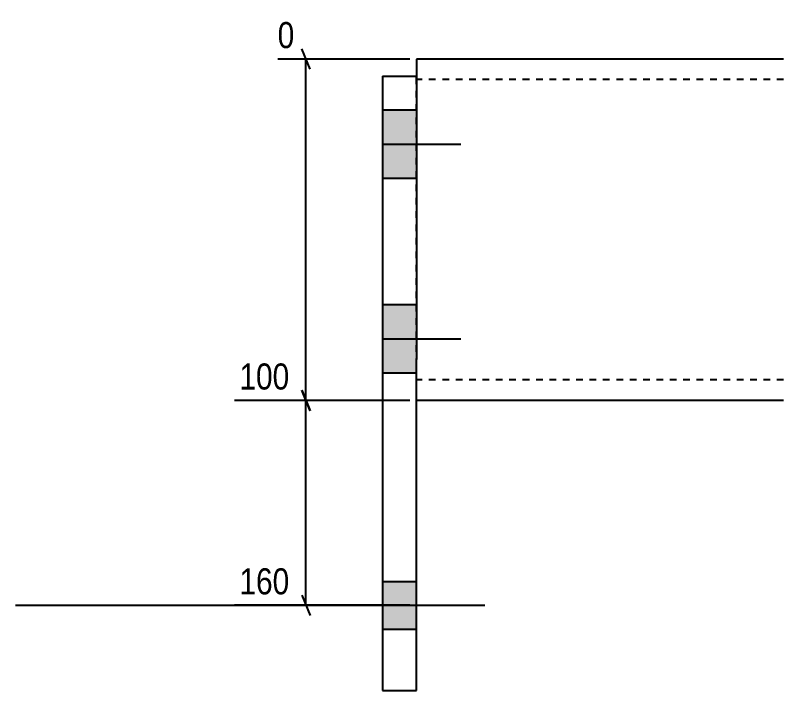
# Model space of a CAD drawing. Header units: millimetres. Extents: x 27 to 35527, y 5 to 1150.
# Drawn here: x 19652.1 to 19877.1, y 4.8 to 202.6 of the extents above; entities that cross this region are included whole.
import ezdxf

# ---------------------------------------------------------------- set-up
doc = ezdxf.new("R2010")
doc.units = ezdxf.units.MM
doc.linetypes.add('DXK_LINE_DOT2', pattern=[3.9198, 1.9599, -1.9599])
doc.layers.add('MÅLSÆTNING', color=7, linetype='Continuous')
doc.layers.add('STÅL', color=7, linetype='Continuous')
doc.styles.add('Arial Narrow', font='ARIALN.TTF', dxfattribs={"height": 0.2})

msp = doc.modelspace()

# ---------------------------------------------------------------- hatches: boundary and pattern name
at = {"layer": 'STÅL', "linetype": 'Continuous'}
for points in [[(19759.61, 174.8), (19759.61, 154.8), (19769.61, 154.8), (19769.61, 174.8)], [(19759.61, 117.8), (19759.61, 97.8), (19769.61, 97.8), (19769.61, 117.8)], [(19769.61, 22.8), (19769.61, 36.8), (19759.61, 36.8), (19759.61, 22.8)], [(19769.61, 22.8), (19769.61, 36.8), (19759.61, 36.8), (19759.61, 22.8)]]:
    msp.add_hatch(color=96, dxfattribs=at).paths.add_polyline_path(points)

# ---------------------------------------------------------------- linework, layer by layer
at = {"layer": 'MÅLSÆTNING', "color": 7, "linetype": 'Continuous'}
for p, q in [((19738.4, 186.8), (19736, 192.8)), ((19767.61, 189.8), (19728.93, 189.8)), ((19737.2, 89.8), (19737.2, 189.8)), ((19736, 92.8), (19738.4, 86.8)), ((19738.4, 86.8), (19736, 92.8)), ((19767.61, 89.8), (19716.26, 89.8)), ((19767.61, 89.8), (19716.26, 89.8)), ((19737.2, 29.8), (19737.2, 89.8)), ((19736, 32.8), (19738.4, 26.8)), ((19767.61, 29.8), (19716.26, 29.8))]:
    msp.add_line(p, q, dxfattribs=at)
at = {"layer": 'STÅL', "color": 2, "linetype": 'Continuous'}
for p, q in [((19769.61, 189.8), (19769.61, 177.8)), ((19877.11, 189.8), (19769.61, 189.8)), ((19759.61, 184.8), (19769.61, 184.8)), ((19759.61, 184.8), (19759.61, 4.8)), ((19769.61, 177.8), (19769.61, 101.8)), ((19769.61, 93.31), (19769.61, 101.8)), ((19769.61, 92.32), (19769.61, 93.31)), ((19769.61, 4.8), (19769.61, 92.32)), ((19877.11, 89.8), (19769.61, 89.8)), ((19759.61, 4.8), (19769.61, 4.8))]:
    msp.add_line(p, q, dxfattribs=at)
at = {"layer": 'STÅL', "color": 7, "linetype": 'DXK_LINE_DOT2'}
for p, q in [((19769.61, 189.8), (19769.61, 188.89)), ((19769.61, 188.89), (19769.61, 186.29)), ((19769.61, 92.32), (19769.61, 184.8)), ((19877.11, 183.8), (19769.61, 183.8)), ((19877.11, 95.8), (19769.61, 95.8)), ((19769.61, 89.8), (19769.61, 92.32))]:
    msp.add_line(p, q, dxfattribs=at)
at = {"layer": 'STÅL', "color": 96, "linetype": 'Continuous'}
for p, q in [((19769.61, 174.8), (19759.61, 174.8)), ((19782.61, 164.8), (19759.61, 164.8)), ((19769.61, 154.8), (19759.61, 154.8)), ((19769.61, 117.8), (19759.61, 117.8)), ((19782.61, 107.8), (19759.61, 107.8)), ((19769.61, 97.8), (19759.61, 97.8)), ((19759.61, 36.8), (19769.61, 36.8)), ((19759.61, 36.8), (19769.61, 36.8)), ((19652.11, 29.8), (19789.61, 29.8)), ((19652.11, 29.8), (19789.61, 29.8)), ((19759.61, 22.8), (19769.61, 22.8)), ((19759.61, 22.8), (19769.61, 22.8))]:
    msp.add_line(p, q, dxfattribs=at)

# ---------------------------------------------------------------- wipeouts: each hides what was drawn before it
at = {"color": 0, "linetype": 'Continuous'}
for points in [[(19733.94, 91.4), (19733.94, 102.6), (19716.12, 102.6), (19716.12, 91.4)], [(19733.94, 31.4), (19733.94, 42.6), (19716.12, 42.6), (19716.12, 31.4)]]:
    msp.add_wipeout(points, dxfattribs=at).dxf.layer = 'MÅLSÆTNING'

# ---------------------------------------------------------------- next in the draw order: texts
at = {"layer": 'MÅLSÆTNING', "color": 3, "linetype": 'Continuous', "style": 'Arial Narrow'}
for s, p in [('100', (19717.72, 93)), ('160', (19717.72, 33))]:
    msp.add_text(s, height=7.635, dxfattribs=at).set_placement(p)

# ---------------------------------------------------------------- next in the draw order: wipeouts: each hides what was drawn before it
at = {"color": 0, "linetype": 'Continuous'}
msp.add_wipeout([(19735.4, 191.4), (19735.4, 202.6), (19727.33, 202.6), (19727.33, 191.4)], dxfattribs=at).dxf.layer = 'MÅLSÆTNING'

# ---------------------------------------------------------------- next in the draw order: texts
at = {"layer": 'MÅLSÆTNING', "color": 3, "linetype": 'Continuous', "style": 'Arial Narrow'}
msp.add_text('0', height=7.64, dxfattribs=at).set_placement((19728.93, 193))

doc.saveas('drawing.dxf')
